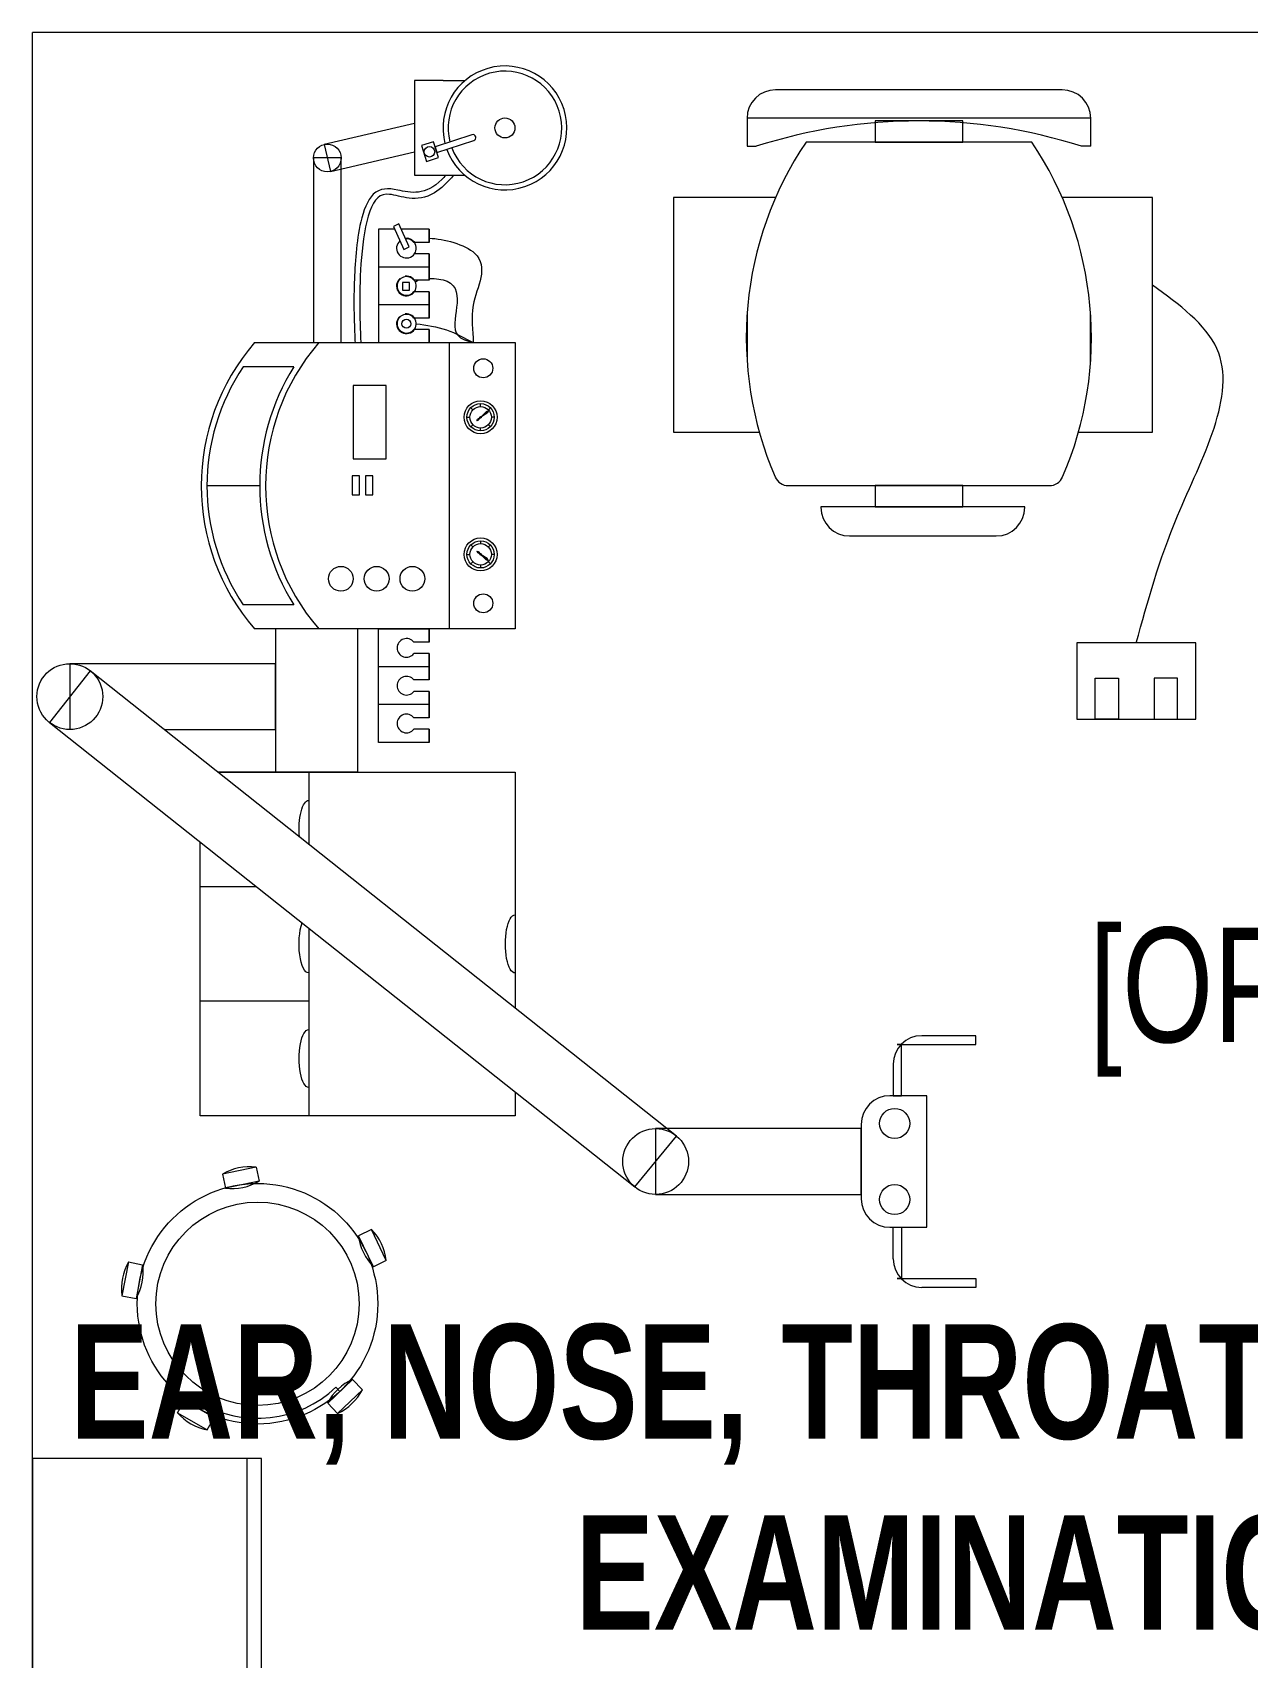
# Model space of a CAD drawing. Header units: millimetres. Extents: x -2143172 to 5255, y -610845 to 279739.
# Drawn here: x -1068757 to -1066635, y -593936 to -591098 of the extents above; entities that cross this region are included whole.
import ezdxf

# ---------------------------------------------------------------- set-up
doc = ezdxf.new("R2010")
doc.units = ezdxf.units.MM
doc.header["$LTSCALE"] = 30
doc.layers.get('0').update_dxf_attribs({"lineweight": 5})
for name, color, linetype, lineweight in [('72_EGR_BASE_TEXT', 7, 'Continuous', 5), ('LOADING', 163, 'Continuous', 5), ('Walls', 32, 'Continuous', 5)]:
    doc.layers.add(name, color=color, linetype=linetype, lineweight=lineweight)
doc.styles.add('X3G_ENTITY_9EC9', font='swisscl.ttf', dxfattribs={"height": 0.2})
doc.styles.add('X3G_ENTITY_9F38', font='swisscl.ttf', dxfattribs={"height": 0.2})

# ---------------------------------------------------------------- blocks, each defined once
blk = doc.blocks.new('GF21027-P')
at = {"color": 0}
for p, q in [((0.4, 0.4), (-0.4, 0.4)), ((-0.4, 0.4), (-0.4, 0)), ((0.4, 0), (0.4, 0.4)), ((-0.4, 0.025), (0.4, 0.025)), ((-0.4, 0), (0.4, 0))]:
    blk.add_line(p, q, dxfattribs=at)
blk = doc.blocks.new('HF10037B-P')
at = {"color": 0}
for p, q in [((0.2459, 0.134), (0.1859, 0.134)), ((0.1859, 0.134), (0.1859, 0.109)), ((0.2459, 0.134), (0.2459, 0.109)), ((0.2459, 0.109), (0.1859, 0.109)), ((0, 0), (-0.0142, -0.0583)), ((0, 0), (0.0243, -0.0059)), ((0.0243, -0.0059), (0.01, -0.0642)), ((0.4071, -0.0094), (0.431, -0.0018)), ((0.4071, -0.0094), (0.4255, -0.0665)), ((0.431, -0.0018), (0.4493, -0.0589)), ((0.4069, -0.0417), (0.4165, -0.0387)), ((-0.0142, -0.0583), (0.01, -0.0642)), ((0.4255, -0.0665), (0.4493, -0.0589)), ((0.0524, -0.2725), (0.0674, -0.2525)), ((0.0674, -0.2525), (0.1154, -0.2885)), ((0.0524, -0.2725), (0.1004, -0.3085)), ((0.3125, -0.2897), (0.362, -0.2558)), ((0.3266, -0.3103), (0.3761, -0.2764)), ((0.3267, -0.268), (0.3323, -0.2763)), ((0.3761, -0.2764), (0.362, -0.2558)), ((0.1004, -0.3085), (0.1154, -0.2885)), ((0.3266, -0.3103), (0.3125, -0.2897))]:
    blk.add_line(p, q, dxfattribs=at)
for radius in [0.21, 0.1775]:
    blk.add_circle((0.2161, -0.1014), radius, dxfattribs=at)
for centre, radius, start, end in [((0.2159, 0.0465), 0.0925, 71.0754, 108.9246), ((0.2159, 0.1965), 0.0925, 251.0754, 288.9246), ((0.0779, -0.0499), 0.0925, 147.3419, 185.1912), ((-0.0678, -0.0143), 0.0925, 327.3419, 5.1912), ((0.4996, -0.0113), 0.0925, 178.8412, 216.6904), ((0.3568, -0.057), 0.0925, 358.8412, 36.6904), ((0.2161, -0.1014), 0.2, 303.6037, 17.3657), ((0.0389, -0.3404), 0.0925, 34.1875, 72.0368), ((0.1289, -0.2205), 0.0925, 214.1875, 252.0368), ((0.3867, -0.3449), 0.0925, 105.5121, 143.3614), ((0.3019, -0.2212), 0.0925, 285.5121, 323.3614)]:
    blk.add_arc(centre, radius, start, end, dxfattribs=at)

msp = doc.modelspace()

# ---------------------------------------------------------------- linework, layer by layer
at = {"layer": 'LOADING'}
for p, q in [((-1068040, -591182.2, 0.1), (-1068089.8, -591182.2, 0.1)), ((-1068089.8, -591182.2, 0.1), (-1068089.8, -591347.4, 0.1)), ((-1068040, -591182.2, 0.1), (-1068001.6, -591182.2, 0.1)), ((-1066958.6, -591198.1, 0.1), (-1067459, -591198.1, 0.1)), ((-1068089.8, -591257.3, 0.1), (-1068247.5, -591293.8, 0.1)), ((-1066908.6, -591247.5, 0.1), (-1067509, -591247.5, 0.1)), ((-1067509, -591248.1, 0.1), (-1067509, -591296.8, 0.1)), ((-1067285.3, -591252.5, 0.1), (-1067285.3, -591289.4, 0.1)), ((-1067132.3, -591252.5, 0.1), (-1067285.3, -591252.5, 0.1)), ((-1067132.3, -591289.4, 0.1), (-1067132.3, -591252.5, 0.1)), ((-1066908.6, -591296.8, 0.1), (-1066908.6, -591248.1, 0.1)), ((-1068056.7, -591288.8, 0.1), (-1068077.7, -591295.6, 0.1)), ((-1068047.7, -591316.6, 0.1), (-1068056.7, -591288.8, 0.1)), ((-1067989.5, -591276.7, 0.1), (-1068053.8, -591297.6, 0.1)), ((-1068050.5, -591307.8, 0.1), (-1067986.2, -591286.9, 0.1)), ((-1067011.7, -591289.4, 0.1), (-1067405.9, -591289.4, 0.1)), ((-1067285.3, -591289.4, 0.1), (-1067132.3, -591289.4, 0.1)), ((-1068218.1, -591317.2, 0.1), (-1068266.2, -591317.2, 0.1)), ((-1068266.2, -591317.2, 0.1), (-1068266.2, -591639.7, 0.1)), ((-1068247.5, -591293.8, 0.1), (-1068236.7, -591340.7, 0.1)), ((-1068236.7, -591340.7, 0.1), (-1068089.8, -591306.7, 0.1)), ((-1068218.1, -591639.7, 0.1), (-1068218.1, -591317.2, 0.1)), ((-1068077.7, -591295.6, 0.1), (-1068068.7, -591323.4, 0.1)), ((-1068068.7, -591323.4, 0.1), (-1068047.7, -591316.6, 0.1)), ((-1068053.8, -591297.6, 0.1), (-1068050.5, -591307.8, 0.1)), ((-1067509, -591296.8, 0.1), (-1067493, -591296.8, 0.1)), ((-1066908.6, -591296.8, 0.1), (-1066924.6, -591296.8, 0.1)), ((-1068089.8, -591347.4, 0.1), (-1068040, -591347.4, 0.1)), ((-1068040, -591347.4, 0.1), (-1068001.6, -591347.4, 0.1)), ((-1067458.9, -591386, 0.1), (-1067637.3, -591386, 0.1)), ((-1067637.3, -591386, 0.1), (-1067637.3, -591795.8, 0.1)), ((-1066801, -591386, 0.1), (-1066958.6, -591386, 0.1)), ((-1066801, -591795.8, 0.1), (-1066801, -591386, 0.1)), ((-1068117.3, -591432.5, 0.1), (-1068126.6, -591436.7, 0.1)), ((-1068099.3, -591472.6, 0.1), (-1068117.3, -591432.5, 0.1)), ((-1068124.3, -591441.7, 0.1), (-1068152.9, -591441.7, 0.1)), ((-1068152.9, -591441.7, 0.1), (-1068152.9, -591639.7, 0.1)), ((-1068126.6, -591436.7, 0.1), (-1068108.6, -591476.8, 0.1)), ((-1068063.9, -591441.7, 0.1), (-1068113.2, -591441.7, 0.1)), ((-1068063.9, -591464.7, 0.1), (-1068063.9, -591441.7, 0.1)), ((-1068063.9, -591441.7, 0.1), (-1068063.9, -591464.7, 0.1)), ((-1068108.6, -591476.8, 0.1), (-1068099.3, -591472.6, 0.1)), ((-1068063.9, -591464.7, 0.1), (-1068091, -591464.7, 0.1)), ((-1068063.9, -591484.7, 0.1), (-1068091, -591484.7, 0.1)), ((-1068063.9, -591530.7, 0.1), (-1068063.9, -591484.7, 0.1)), ((-1068063.9, -591484.7, 0.1), (-1068063.9, -591507.7, 0.1)), ((-1068063.9, -591507.7, 0.1), (-1068152.9, -591507.7, 0.1)), ((-1068063.9, -591507.7, 0.1), (-1068063.9, -591530.7, 0.1)), ((-1068110.5, -591534.8, 0.1), (-1068110.5, -591548, 0.1)), ((-1068098.5, -591534.8, 0.1), (-1068110.5, -591534.8, 0.1)), ((-1068110.5, -591548, 0.1), (-1068098.5, -591548, 0.1)), ((-1068098.5, -591548, 0.1), (-1068098.5, -591534.8, 0.1)), ((-1068063.9, -591530.7, 0.1), (-1068091, -591530.7, 0.1)), ((-1068063.9, -591573.7, 0.1), (-1068152.9, -591573.7, 0.1)), ((-1068063.9, -591550.7, 0.1), (-1068091, -591550.7, 0.1)), ((-1068063.9, -591596.7, 0.1), (-1068063.9, -591550.7, 0.1)), ((-1068063.9, -591550.7, 0.1), (-1068063.9, -591573.7, 0.1)), ((-1068063.9, -591573.7, 0.1), (-1068063.9, -591596.7, 0.1)), ((-1068063.9, -591596.7, 0.1), (-1068091, -591596.7, 0.1)), ((-1067508.8, -591589.4, 0.1), (-1067508.8, -591672.9, 0.1)), ((-1066908.8, -591672.9, 0.1), (-1066908.8, -591589.4, 0.1)), ((-1068063.9, -591616.7, 0.1), (-1068091, -591616.7, 0.1)), ((-1068063.9, -591639.7, 0.1), (-1068063.9, -591616.7, 0.1)), ((-1068063.9, -591616.7, 0.1), (-1068063.9, -591639.7, 0.1)), ((-1068369.2, -591639.7, 0.1), (-1067914.2, -591639.7, 0.1)), ((-1068152.9, -591639.7, 0.1), (-1068063.9, -591639.7, 0.1)), ((-1068029.2, -591639.7, 0.1), (-1068029.2, -592139.7, 0.1)), ((-1067914.2, -591639.7, 0.1), (-1067914.2, -592139.7, 0.1)), ((-1068300.4, -591681.8, 0.1), (-1068388.8, -591681.8, 0.1)), ((-1068197.2, -591714.4, 0.1), (-1068197.2, -591842.4, 0.1)), ((-1068139.1, -591714.4, 0.1), (-1068197.2, -591714.4, 0.1)), ((-1068139.1, -591842.4, 0.1), (-1068139.1, -591714.4, 0.1)), ((-1067974.3, -591751.2, 0.1), (-1067974.3, -591746.2, 0.1)), ((-1067974.3, -591751.2, 0.1), (-1067974.3, -591746.2, 0.1)), ((-1067998.1, -591770, 0.1), (-1067993.1, -591770, 0.1)), ((-1067987.7, -591756.8, 0.1), (-1067991.3, -591753.3, 0.1)), ((-1067981, -591775.6, 0.1), (-1067975.2, -591770.8, 0.1)), ((-1067981, -591775.6, 0.1), (-1067979.8, -591773.5, 0.1)), ((-1067981, -591775.6, 0.1), (-1067978.8, -591774.8, 0.1)), ((-1067979.8, -591773.5, 0.1), (-1067975.3, -591770.7, 0.1)), ((-1067978.8, -591774.8, 0.1), (-1067975.1, -591770.9, 0.1)), ((-1067964.9, -591760.3, 0.1), (-1067973.4, -591769.1, 0.1)), ((-1067973.3, -591769.2, 0.1), (-1067960.4, -591758.5, 0.1)), ((-1067963, -591762.6, 0.1), (-1067973.2, -591769.3, 0.1)), ((-1067960.4, -591758.5, 0.1), (-1067964.9, -591760.3, 0.1)), ((-1067960.4, -591758.5, 0.1), (-1067963, -591762.6, 0.1)), ((-1067960.8, -591756.8, 0.1), (-1067957.3, -591753.3, 0.1)), ((-1067950.4, -591770, 0.1), (-1067955.4, -591770, 0.1)), ((-1067987.7, -591783.2, 0.1), (-1067991.3, -591786.7, 0.1)), ((-1067974.3, -591793.8, 0.1), (-1067974.3, -591788.8, 0.1)), ((-1067974.3, -591793.8, 0.1), (-1067974.3, -591788.8, 0.1)), ((-1067960.8, -591783.2, 0.1), (-1067957.3, -591786.7, 0.1)), ((-1067637.3, -591795.8, 0.1), (-1067487.6, -591795.8, 0.1)), ((-1066929.9, -591795.8, 0.1), (-1066801, -591795.8, 0.1)), ((-1068197.2, -591842.4, 0.1), (-1068139.1, -591842.4, 0.1)), ((-1068198.9, -591872.3, 0.1), (-1068198.9, -591905.5, 0.1)), ((-1068185.6, -591872.3, 0.1), (-1068198.9, -591872.3, 0.1)), ((-1068185.6, -591905.5, 0.1), (-1068185.6, -591872.3, 0.1)), ((-1068175.6, -591872.3, 0.1), (-1068175.6, -591905.5, 0.1)), ((-1068162.3, -591872.3, 0.1), (-1068175.6, -591872.3, 0.1)), ((-1068162.3, -591905.5, 0.1), (-1068162.3, -591872.3, 0.1)), ((-1068360, -591889.7, 0.1), (-1068452.3, -591889.7, 0.1)), ((-1068198.9, -591905.5, 0.1), (-1068185.6, -591905.5, 0.1)), ((-1068175.6, -591905.5, 0.1), (-1068162.3, -591905.5, 0.1)), ((-1067436.8, -591889.4, 0.1), (-1066980.7, -591889.4, 0.1)), ((-1067285.3, -591889.4, 0.1), (-1067285.3, -591926.3, 0.1)), ((-1067132.3, -591889.4, 0.1), (-1067285.3, -591889.4, 0.1)), ((-1067132.3, -591926.3, 0.1), (-1067132.3, -591889.4, 0.1)), ((-1067380, -591926.3, 0.1), (-1067380, -591927.2, 0.1)), ((-1067023.7, -591926.3, 0.1), (-1067380, -591926.3, 0.1)), ((-1067285.3, -591926.3, 0.1), (-1067132.3, -591926.3, 0.1)), ((-1067023.7, -591927.2, 0.1), (-1067023.7, -591926.3, 0.1)), ((-1067987.7, -591996.2, 0.1), (-1067991.3, -591992.7, 0.1)), ((-1067974.3, -591985.6, 0.1), (-1067974.3, -591990.6, 0.1)), ((-1067974.3, -591985.6, 0.1), (-1067974.3, -591990.6, 0.1)), ((-1067960.8, -591996.2, 0.1), (-1067957.3, -591992.7, 0.1)), ((-1067330, -591977.2, 0.1), (-1067073.7, -591977.2, 0.1)), ((-1067998.1, -592009.4, 0.1), (-1067993.1, -592009.4, 0.1)), ((-1067987.7, -592022.6, 0.1), (-1067991.3, -592026.1, 0.1)), ((-1067981, -592003.8, 0.1), (-1067975.2, -592008.6, 0.1)), ((-1067981, -592003.8, 0.1), (-1067979.8, -592005.9, 0.1)), ((-1067981, -592003.8, 0.1), (-1067978.8, -592004.6, 0.1)), ((-1067979.8, -592005.9, 0.1), (-1067975.3, -592008.7, 0.1)), ((-1067978.8, -592004.6, 0.1), (-1067975.1, -592008.5, 0.1)), ((-1067974.3, -592028.2, 0.1), (-1067974.3, -592033.2, 0.1)), ((-1067974.3, -592028.2, 0.1), (-1067974.3, -592033.2, 0.1)), ((-1067964.9, -592019.1, 0.1), (-1067973.4, -592010.3, 0.1)), ((-1067973.3, -592010.2, 0.1), (-1067960.4, -592020.9, 0.1)), ((-1067963, -592016.8, 0.1), (-1067973.2, -592010.1, 0.1)), ((-1067960.4, -592020.9, 0.1), (-1067964.9, -592019.1, 0.1)), ((-1067960.4, -592020.9, 0.1), (-1067963, -592016.8, 0.1)), ((-1067960.8, -592022.6, 0.1), (-1067957.3, -592026.1, 0.1)), ((-1067950.4, -592009.4, 0.1), (-1067955.4, -592009.4, 0.1)), ((-1068300.4, -592097.6, 0.1), (-1068388.8, -592097.6, 0.1)), ((-1067914.2, -592139.7, 0.1), (-1068369.2, -592139.7, 0.1)), ((-1068332.8, -592139.7, 0.1), (-1068332.8, -592389.7, 0.1)), ((-1068189.2, -592139.7, 0.1), (-1068189.2, -592389.7, 0.1)), ((-1068152.9, -592337.7, 0.1), (-1068152.9, -592139.7, 0.1)), ((-1068152.9, -592139.7, 0.1), (-1068063.9, -592139.7, 0.1)), ((-1068063.9, -592139.7, 0.1), (-1068063.9, -592162.7, 0.1)), ((-1068063.9, -592162.7, 0.1), (-1068063.9, -592139.7, 0.1)), ((-1068063.9, -592162.7, 0.1), (-1068091, -592162.7, 0.1)), ((-1066725.1, -592163.7, 0.1), (-1066933.1, -592163.7, 0.1)), ((-1066933.1, -592163.7, 0.1), (-1066933.1, -592297.3, 0.1)), ((-1066725.1, -592297.3, 0.1), (-1066725.1, -592163.7, 0.1)), ((-1068332.8, -592200.3, 0.1), (-1068691.8, -592200.3, 0.1)), ((-1068691.8, -592200.3, 0.1), (-1068691.8, -592315.3, 0.1)), ((-1068332.8, -592315.3, 0.1), (-1068332.8, -592200.3, 0.1)), ((-1068063.9, -592182.7, 0.1), (-1068091, -592182.7, 0.1)), ((-1068063.9, -592182.7, 0.1), (-1068063.9, -592228.7, 0.1)), ((-1068063.9, -592205.7, 0.1), (-1068063.9, -592182.7, 0.1)), ((-1068656.1, -592212.8, 0.1), (-1068727.5, -592302.8, 0.1)), ((-1067632.2, -593025.2, 0.1), (-1068656.1, -592212.8, 0.1)), ((-1068063.9, -592205.7, 0.1), (-1068152.9, -592205.7, 0.1)), ((-1068063.9, -592228.7, 0.1), (-1068091, -592228.7, 0.1)), ((-1068063.9, -592228.7, 0.1), (-1068063.9, -592205.7, 0.1)), ((-1066900.9, -592225.6, 0.1), (-1066860, -592225.6, 0.1)), ((-1066900.9, -592297.3, 0.1), (-1066900.9, -592225.6, 0.1)), ((-1066860, -592225.6, 0.1), (-1066860, -592297.3, 0.1)), ((-1066757.3, -592225.6, 0.1), (-1066798.1, -592225.6, 0.1)), ((-1066798.1, -592225.6, 0.1), (-1066798.1, -592297.3, 0.1)), ((-1066757.3, -592297.3, 0.1), (-1066757.3, -592225.6, 0.1)), ((-1068063.9, -592248.7, 0.1), (-1068091, -592248.7, 0.1)), ((-1068063.9, -592248.7, 0.1), (-1068063.9, -592294.7, 0.1)), ((-1068063.9, -592271.7, 0.1), (-1068063.9, -592248.7, 0.1)), ((-1068063.9, -592271.7, 0.1), (-1068152.9, -592271.7, 0.1)), ((-1068063.9, -592294.7, 0.1), (-1068063.9, -592271.7, 0.1)), ((-1068727.5, -592302.8, 0.1), (-1067705.1, -593114, 0.1)), ((-1068063.9, -592294.7, 0.1), (-1068091, -592294.7, 0.1)), ((-1068063.9, -592314.7, 0.1), (-1068091, -592314.7, 0.1)), ((-1068063.9, -592314.7, 0.1), (-1068063.9, -592337.7, 0.1)), ((-1068063.9, -592337.7, 0.1), (-1068063.9, -592314.7, 0.1)), ((-1066933.1, -592297.3, 0.1), (-1066725.1, -592297.3, 0.1)), ((-1066860, -592297.3, 0.1), (-1066900.9, -592297.3, 0.1)), ((-1066798.1, -592297.3, 0.1), (-1066757.3, -592297.3, 0.1)), ((-1068526.9, -592315.3, 0.1), (-1068332.8, -592315.3, 0.1)), ((-1068063.9, -592337.7, 0.1), (-1068152.9, -592337.7, 0.1)), ((-1068189.2, -592389.7, 0.1), (-1068433.1, -592389.7, 0.1)), ((-1068433.1, -592389.7, 0.1), (-1067914.2, -592389.7, 0.1)), ((-1068274.5, -592389.7, 0.1), (-1068274.5, -592515.5, 0.1)), ((-1068274.5, -592389.7, 0.1), (-1068274.5, -592515.5, 0.1)), ((-1067914.2, -592389.7, 0.1), (-1067914.2, -592801.5, 0.1)), ((-1068464.2, -592989.7, 0.1), (-1068464.2, -592511.8, 0.1)), ((-1068366, -592589.7, 0.1), (-1068464.2, -592589.7, 0.1)), ((-1068274.5, -592662.2, 0.1), (-1068274.5, -592989.7, 0.1)), ((-1068274.5, -592662.2, 0.1), (-1068274.5, -592789.7, 0.1)), ((-1068274.5, -592789.7, 0.1), (-1068464.2, -592789.7, 0.1)), ((-1068274.5, -592789.7, 0.1), (-1068274.5, -592989.7, 0.1)), ((-1067109.3, -592849.9, 0.1), (-1067203.8, -592849.9, 0.1)), ((-1067109.3, -592865.2, 0.1), (-1067109.3, -592849.9, 0.1)), ((-1067246.6, -592865.2, 0.1), (-1067109.3, -592865.2, 0.1)), ((-1067239.3, -592865.2, 0.1), (-1067246.6, -592865.2, 0.1)), ((-1067239.3, -592954.7, 0.1), (-1067239.3, -592865.2, 0.1)), ((-1067253.8, -592899.9, 0.1), (-1067253.8, -592954.7, 0.1)), ((-1067914.2, -592948.2, 0.1), (-1067914.2, -592989.7, 0.1)), ((-1067194.8, -592954.7, 0.1), (-1067259.6, -592954.7, 0.1)), ((-1067253.8, -592954.7, 0.1), (-1067239.3, -592954.7, 0.1)), ((-1067194.8, -593184.5, 0.1), (-1067194.8, -592954.7, 0.1)), ((-1067914.2, -592989.7, 0.1), (-1068464.2, -592989.7, 0.1)), ((-1067668.6, -593012.2, 0.1), (-1067668.6, -593127.1, 0.1)), ((-1067309.6, -593012.2, 0.1), (-1067668.6, -593012.2, 0.1)), ((-1067309.6, -593004.7, 0.1), (-1067309.6, -593134.5, 0.1)), ((-1067309.6, -593127.1, 0.1), (-1067309.6, -593012.2, 0.1)), ((-1067705.1, -593114, 0.1), (-1067632.2, -593025.2, 0.1)), ((-1067668.6, -593127.1, 0.1), (-1067309.6, -593127.1, 0.1)), ((-1067259.6, -593184.5, 0.1), (-1067194.8, -593184.5, 0.1)), ((-1067253.8, -593239.4, 0.1), (-1067253.8, -593184.5, 0.1)), ((-1067253.8, -593184.5, 0.1), (-1067239.3, -593184.5, 0.1)), ((-1067239.3, -593184.5, 0.1), (-1067239.3, -593274, 0.1)), ((-1067246.6, -593274, 0.1), (-1067109.3, -593274, 0.1)), ((-1067239.3, -593274, 0.1), (-1067246.6, -593274, 0.1)), ((-1067109.3, -593274, 0.1), (-1067109.3, -593289.4, 0.1)), ((-1067109.3, -593289.4, 0.1), (-1067203.8, -593289.4, 0.1))]:
    msp.add_line(p, q, dxfattribs=at)
for centre, radius in [((-1067931.8, -591264.8, 0.1), 17.5), ((-1068242.1, -591317.2, 0.1), 24.1), ((-1068242.1, -591317.2, 0.1), 24.1), ((-1068063.7, -591306.4, 0.1), 9.25), ((-1068103.9, -591606.7, 0.1), 7.82), ((-1067969.7, -591684.5, 0.1), 16.6), ((-1067974.3, -591770, 0.1), 28.8), ((-1067974.3, -591770, 0.1), 23.8), ((-1067974.3, -591770, 0.1), 18.8), ((-1067974.3, -591770, 0.1), 1.24), ((-1067974.3, -591770, 0.1), 1.24), ((-1067974.3, -592009.4, 0.1), 28.8), ((-1067974.3, -592009.4, 0.1), 23.8), ((-1067974.3, -592009.4, 0.1), 18.8), ((-1068218.4, -592052, 0.1), 21.6), ((-1068155.9, -592052, 0.1), 21.6), ((-1068093.5, -592052, 0.1), 21.6), ((-1067974.3, -592009.4, 0.1), 1.24), ((-1067974.3, -592009.4, 0.1), 1.24), ((-1067969.7, -592094.9, 0.1), 16.6), ((-1068691.8, -592257.8, 0.1), 57.5), ((-1067251.1, -593003.2, 0.1), 26.3), ((-1067668.6, -593069.6, 0.1), 57.5), ((-1067251.1, -593136, 0.1), 26.3)]:
    msp.add_circle(centre, radius, dxfattribs=at)
for centre, radius, start, end in [((-1067931.8, -591264.8, 0.1), 108.2, 200.2012, 194.5392), ((-1067931.8, -591264.8, 0.1), 99.2, 200.402, 194.2256), ((-1067459, -591248.1, 0.1), 50, 90, 180), ((-1066958.6, -591248.1, 0.1), 50, 0, 90), ((-1067208.8, -592185, 0.1), 932.5, 72.2567, 107.7433), ((-1067987.9, -591281.8, 0.1), 5.34, 287.9897, 107.9897), ((-1066898.4, -591631.1, 0.1), 611.8, 146.0421, 203.4207), ((-1067519.2, -591631.1, 0.1), 611.8, 336.5793, 33.9579), ((-1068103.9, -591474.7, 0.1), 17.2, 131.3679, 97.0514), ((-1068103.9, -591474.7, 0.1), 16.3, 37.727, 96.0827), ((-1068103.9, -591540.7, 0.1), 17.2, 131.3679, 97.0514), ((-1068103.9, -591540.7, 0.1), 16.3, 37.727, 322.273), ((-1068103.9, -591606.7, 0.1), 17.2, 131.3679, 97.0514), ((-1068103.9, -591606.7, 0.1), 16.3, 37.727, 322.273), ((-1068079.9, -591889.7, 0.1), 382.4, 139.1751, 220.8249), ((-1067967.6, -591889.7, 0.1), 382.4, 139.1751, 220.8249), ((-1068079.9, -591889.7, 0.1), 372.4, 146.0561, 213.9439), ((-1067967.6, -591889.7, 0.1), 392.4, 147.9999, 212.0001), ((-1067436.8, -591864.4, 0.1), 25, 203.4207, 270), ((-1066980.7, -591864.4, 0.1), 25, 270, 336.5793), ((-1067330, -591927.2, 0.1), 50, 180, 270), ((-1067073.7, -591927.2, 0.1), 50, 270, 0), ((-1068103.9, -592172.7, 0.1), 16.3, 37.727, 322.273), ((-1068103.9, -592238.7, 0.1), 16.3, 37.727, 322.273), ((-1068103.9, -592304.7, 0.1), 16.3, 37.727, 322.273), ((-1067203.8, -592899.9, 0.1), 50, 90, 180), ((-1067259.6, -593004.7, 0.1), 50, 90, 180), ((-1067259.6, -593134.5, 0.1), 50, 180, 270), ((-1067203.8, -593239.4, 0.1), 50, 180, 270)]:
    msp.add_arc(centre, radius, start, end, dxfattribs=at)
at = {"layer": 'LOADING', "extrusion": (0, 0, -1)}
for centre, start_param, end_param in [((-1068274.5, -592489.7, 0.1), 1.314296, 3.141593), ((-1068274.5, -592689.7, 0.1), 0, 2.380645), ((-1067914.2, -592689.7, 0.1), 0, 3.141593), ((-1068274.5, -592889.7, 0.1), 0, 3.141593)]:
    msp.add_ellipse(centre, major_axis=(0, -50.7), ratio=0.333332, start_param=start_param, end_param=end_param, dxfattribs=at)
at = {"layer": 'LOADING'}
for points, knots in [([(-1068035, -591347.4, 0.1), (-1068037.3, -591349.9, 0.1), (-1068039.6, -591352.4, 0.1), (-1068070.9, -591383.3, 0.1), (-1068096.4, -591378.5, 0.1), (-1068135, -591369.6, 0.1), (-1068151, -591369.7, 0.1), (-1068172.4, -591391.4, 0.1), (-1068178.9, -591408.9, 0.1), (-1068191.5, -591462.8, 0.1), (-1068193.9, -591503, 0.1), (-1068196.1, -591567.2, 0.1), (-1068195.4, -591594.6, 0.1), (-1068194.1, -591627.3, 0.1), (-1068193.8, -591633.6, 0.1), (-1068193.5, -591639.9, 0.1)], [0.0525518, 0.0525518, 0.0525518, 0.0525518, 0.0586331, 0.0586331, 0.1331523, 0.1331523, 0.1849884, 0.1849884, 0.2368244, 0.2368244, 0.3240068, 0.3240068, 0.4111891, 0.4111891, 0.4321683, 0.4321683, 0.4321683, 0.4321683]), ([(-1068021.4, -591347.4, 0.1), (-1068032.1, -591359.5, 0.1), (-1068043.7, -591371.2, 0.1), (-1068086.2, -591397, 0.1), (-1068115, -591383, 0.1), (-1068150.5, -591378.6, 0.1), (-1068159.7, -591388.9, 0.1), (-1068175.8, -591431.9, 0.1), (-1068180, -591462.2, 0.1), (-1068187.4, -591551.2, 0.1), (-1068185.4, -591595.6, 0.1), (-1068183.6, -591639.5, 0.1)], [0.048018, 0.048018, 0.048018, 0.048018, 0.0744053, 0.0744053, 0.1474121, 0.1474121, 0.2165982, 0.2165982, 0.2857843, 0.2857843, 0.4321683, 0.4321683, 0.4321683, 0.4321683]), ([(-1068063.9, -591457.5, 0.1), (-1068038.8, -591457.9, 0.1), (-1067944.3, -591484, 0.1), (-1067997.2, -591568.2, 0.1), (-1067987.7, -591617.9, 0.1), (-1067987.2, -591639.7, 0.1)], [0.0432729, 0.0432729, 0.0432729, 0.0432729, 0.1023316, 0.1931304, 0.2585477, 0.2585477, 0.2585477, 0.2585477]), ([(-1068063.9, -591527.6, 0.1), (-1068053.2, -591527.3, 0.1), (-1067987.4, -591536.1, 0.1), (-1068043.4, -591623.5, 0.1), (-1067998, -591636.6, 0.1), (-1067987.2, -591639.7, 0.1)], [0.0329912, 0.0329912, 0.0329912, 0.0329912, 0.0543483, 0.1505593, 0.180495, 0.180495, 0.180495, 0.180495]), ([(-1066829.1, -592163.7, 0.1), (-1066809.4, -592092, 0.1), (-1066764.2, -591927.8, 0.1), (-1066618.6, -591672.5, 0.1), (-1066754.2, -591573.3, 0.1), (-1066801, -591539.1, 0.1)], [0, 0, 0, 0, 0.2328437, 0.5330093, 0.6912014, 0.6912014, 0.6912014, 0.6912014]), ([(-1068086.7, -591606.7, 0.1), (-1068068.8, -591609.3, 0.1), (-1068033.6, -591614.3, 0.1), (-1068002.5, -591631.4, 0.1), (-1067987.2, -591639.7, 0.1)], [0, 0, 0, 0, 0.0539016, 0.1055574, 0.1055574, 0.1055574, 0.1055574])]:
    msp.add_open_spline(points, degree=3, knots=knots, dxfattribs=at)
for points in [[(-1068088.8, -591466.4, 0.1), (-1068088.7, -591465.8, 0.1), (-1068088.5, -591465.2, 0.1), (-1068088.2, -591464.7, 0.1)], [(-1068088, -591534.1, 0.1), (-1068087.1, -591532.8, 0.1), (-1068085.4, -591531.6, 0.1), (-1068083.2, -591530.7, 0.1)]]:
    msp.add_open_spline(points, degree=3, dxfattribs=at)
at = {"layer": 'Walls'}
for p in [(-1068757, -594388.1, 0.2), (-1064557, -591098.1, 0.2)]:
    msp.add_line(p, (-1068757, -591098.1, 0.2), dxfattribs=at)

# ---------------------------------------------------------------- block references
at = {"layer": 'LOADING', "extrusion": (1.16581e-09, -2.75759e-10, -1), "xscale": -999.9999999999995, "yscale": 999.9999999999995, "zscale": 999.9999999999995, "rotation": 64.21868746407375}
msp.add_blockref('HF10037B-P', (1068366.6, -593079.3, -0.1), dxfattribs=at)
at = {"layer": 'LOADING', "color": 1, "xscale": 1000, "yscale": 1000, "zscale": 1000, "rotation": 90.00000002095842}
msp.add_blockref('GF21027-P', (-1068357, -593988.1, 0.2), dxfattribs=at)

# ---------------------------------------------------------------- texts
at = {"layer": '72_EGR_BASE_TEXT', "insert": (-1066455.3, -592661.2, 0.2), "char_height": 200, "attachment_point": 2, "style": 'X3G_ENTITY_9F38'}
msp.add_mtext('[OPDF36]', dxfattribs=at)
at = {"layer": '72_EGR_BASE_TEXT', "insert": (-1066743.5, -593353.8, 0.3), "char_height": 200, "width": 4223.97, "attachment_point": 2, "style": 'X3G_ENTITY_9EC9'}
msp.add_mtext('{\\fSwis721 LtCn BT|b1|i0|c0|p34;EAR, NOSE, THROAT CONSULTATION / EXAMINATION ROOM}', dxfattribs=at)

doc.saveas('drawing.dxf')
